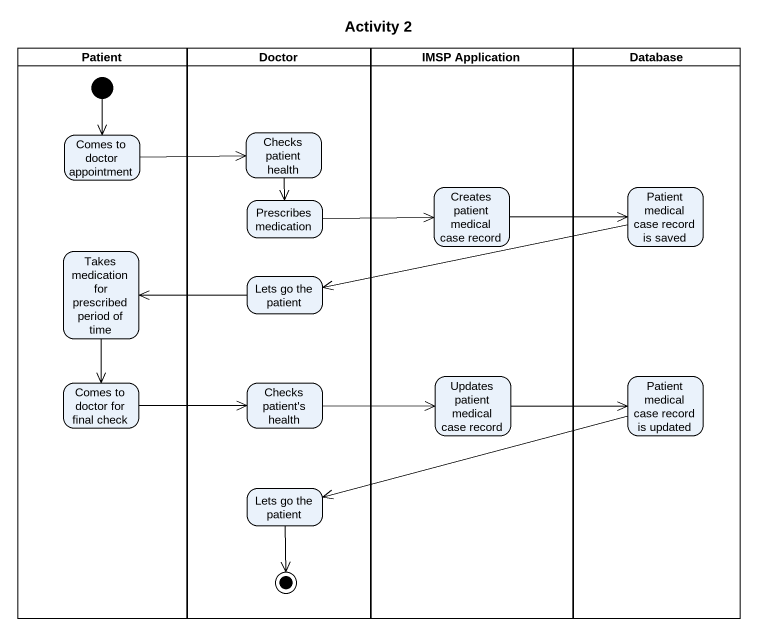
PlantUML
@startuml
title Activity 2
hide empty description
state Patient <<partition>> {
  state "Comes to doctor appointment" as Comes_to_doctor_appointment
  state "Takes medication for prescribed period of time" as Takes_medication_for
  state "Comes to doctor for final check" as Comes_to_doctor_for_final
  [*] --> Comes_to_doctor_appointment
}
state Doctor <<partition>> {
  state "Checks patient health" as Checks_patient_health
  state "Prescribes medication" as Prescribes_medication
  state "Lets go the patient" as Lets_go_the_patient
  state "Checks patient's health" as Checks_patient_s_health
  state "Lets go the patient" as Lets_go_the_patient_2
  Lets_go_the_patient_2 --> [*]
}
state "IMSP Application" as IMSP_Application <<partition>> {
  state "Creates patient medical case record" as Creates_patient_medical
  state "Updates patient medical case record" as Updates_patient_medical
}
state "Database" as Database_ <<partition>> {
  state "Patient medical case record is saved" as Patient_medical_case_record
  state "Patient medical case record is updated" as Patient_medical_case_record_2
}
Comes_to_doctor_appointment -right-> Checks_patient_health
Checks_patient_health --> Prescribes_medication
Prescribes_medication -right-> Creates_patient_medical
Creates_patient_medical -right-> Patient_medical_case_record
Patient_medical_case_record -left-> Lets_go_the_patient
Takes_medication_for --> Comes_to_doctor_for_final
Lets_go_the_patient -left-> Takes_medication_for
Comes_to_doctor_for_final -right-> Checks_patient_s_health
Checks_patient_s_health -right-> Updates_patient_medical
Updates_patient_medical -right-> Patient_medical_case_record_2
Patient_medical_case_record_2 -left-> Lets_go_the_patient_2
@enduml
